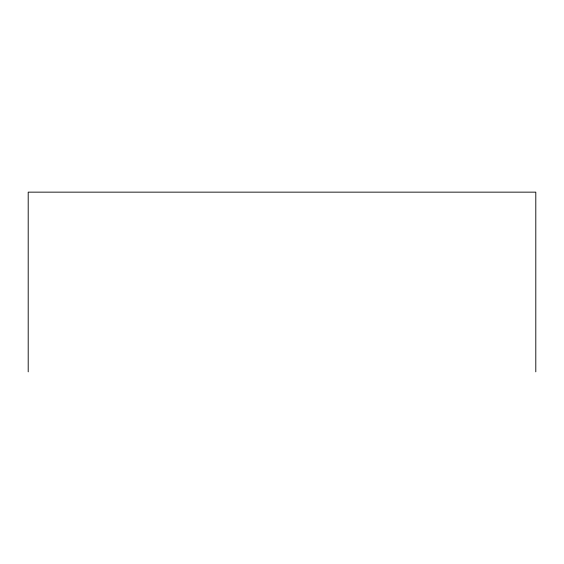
<?xml version="1.0" encoding="UTF-8"?>
<svg xmlns="http://www.w3.org/2000/svg" width="564" height="564" viewBox="0 0 564 564"><rect width="100%" height="100%" fill="white"/><g stroke="black" fill="none" stroke-linecap="round" stroke-linejoin="round"><path stroke-width="0.85" d="M535.8 371.852L535.8 192.148L28.2 192.148L28.2 371.852"/></g></svg>
